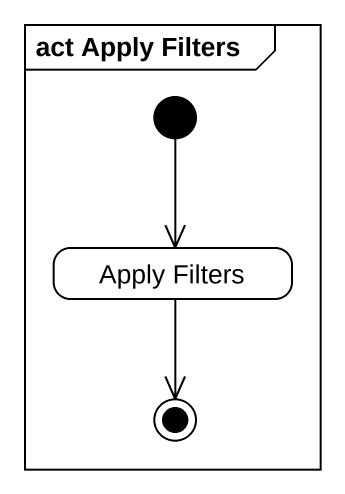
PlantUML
@startuml
mainframe act Apply Filters
hide empty description
state "Apply Filters" as Apply_Filters
[*] --> Apply_Filters
Apply_Filters --> [*]
@enduml
